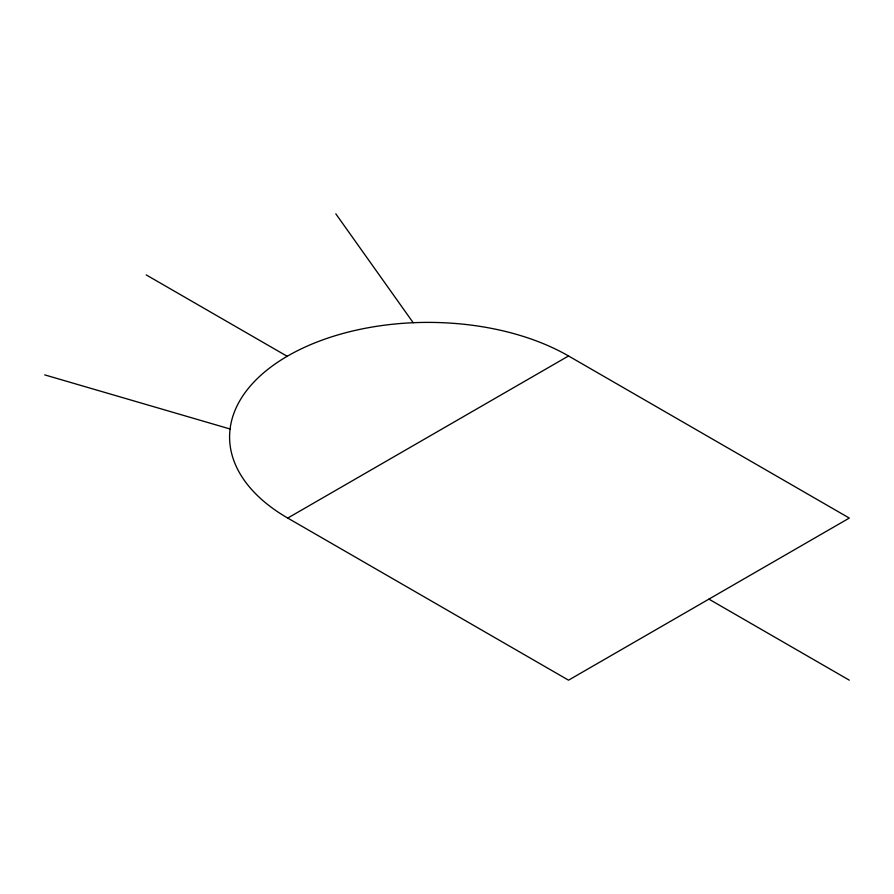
<?xml version="1.0" encoding="UTF-8"?>
<svg xmlns="http://www.w3.org/2000/svg" width="894" height="894" viewBox="0 0 894 894"><rect width="100%" height="100%" fill="white"/><g stroke="black" fill="none" stroke-linecap="round" stroke-linejoin="round"><path stroke-width="1.34" d="M287.745 518.073L568.528 355.968L849.3 518.073L568.528 680.178L287.745 518.073A198.535 114.622 0 0 1 287.745 355.968A198.535 114.622 0 0 1 568.528 355.968M44.7 374.877L230.082 428.997M708.908 599.125L849.3 680.178M146.236 274.916L287.186 356.293M335.809 213.822L413.196 322.723"/></g></svg>
